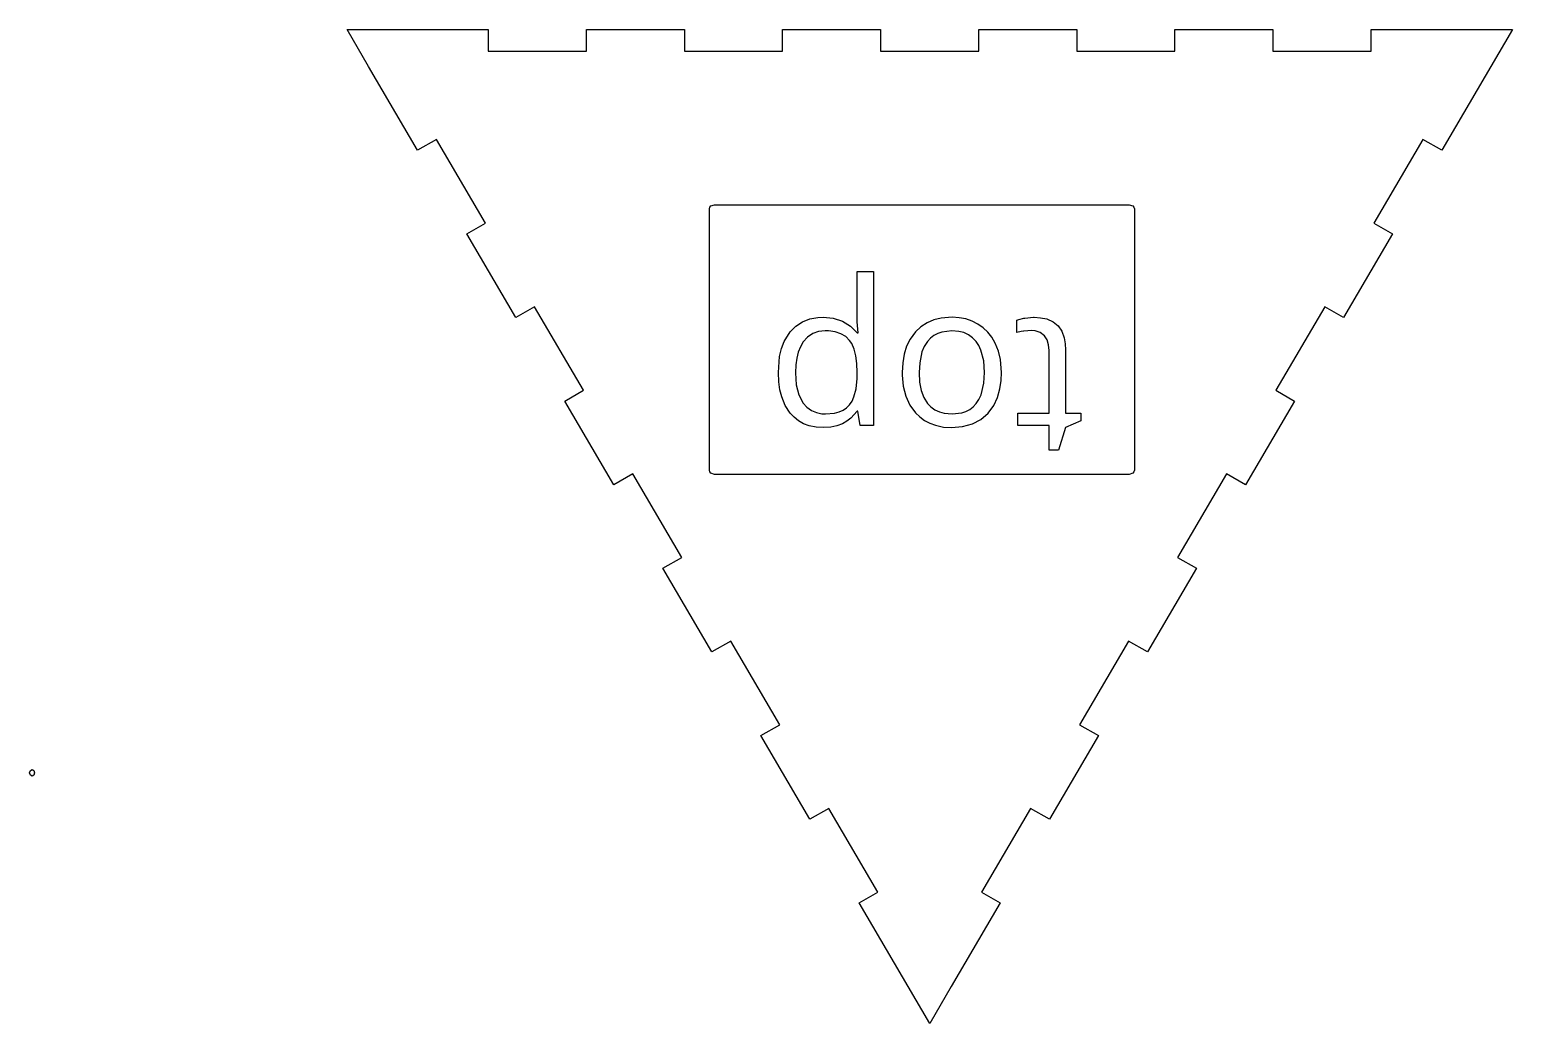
# Model space of a CAD drawing. Extents: x -66 to 248, y 0 to 211.
import ezdxf

# ---------------------------------------------------------------- set-up
doc = ezdxf.new("R2010")
doc.units = 0

msp = doc.modelspace()

# ---------------------------------------------------------------- linework, layer by layer
at = {"layer": 'Layer 1'}
for p, q in [((5.446804, 202.920987), (0.870614, 210.728541)), ((0.870614, 210.728541), (30.802869, 210.728541)), ((30.802869, 210.728541), (30.802869, 206.180451)), ((51.582744, 206.180451), (51.582744, 210.728541)), ((51.582744, 210.728541), (72.362619, 210.728541)), ((72.362619, 210.728541), (72.362619, 206.180451)), ((93.142494, 206.180451), (93.142494, 210.728541)), ((93.142494, 210.728541), (113.92237, 210.728541)), ((113.92237, 210.728541), (113.92237, 206.180451)), ((134.702245, 206.180451), (134.702245, 210.728541)), ((134.702245, 210.728541), (155.48212, 210.728541)), ((155.48212, 210.728541), (155.48212, 206.180451)), ((176.261995, 206.180451), (176.261995, 210.728541)), ((176.261995, 210.728541), (197.041869, 210.728541)), ((197.041869, 210.728541), (197.041869, 206.180451)), ((217.821744, 206.180451), (217.821744, 210.728541)), ((217.821744, 210.728541), (238.601619, 210.728541)), ((247.754, 210.728541), (232.787872, 185.19708)), ((238.601619, 210.728541), (247.754, 210.728541)), ((30.802869, 206.180451), (51.582744, 206.180451)), ((72.362619, 206.180451), (93.142494, 206.180451)), ((113.92237, 206.180451), (134.702245, 206.180451)), ((155.48212, 206.180451), (176.261995, 206.180451)), ((197.041869, 206.180451), (217.821744, 206.180451)), ((15.836742, 185.19708), (5.446804, 202.920987)), ((19.835713, 187.471125), (15.836742, 185.19708)), ((30.225651, 169.747218), (19.835713, 187.471125)), ((228.788901, 187.471125), (218.398963, 169.747218)), ((232.787872, 185.19708), (228.788901, 187.471125)), ((77.659164, 172.732798), (77.740415, 173.07745)), ((77.740415, 173.07745), (77.971798, 173.369632)), ((77.971798, 173.369632), (78.726563, 173.633418)), ((78.726563, 173.633418), (166.605795, 173.633418)), ((78.726563, 173.633418), (78.726563, 173.633418)), ((166.605795, 173.633418), (167.36056, 173.369632)), ((167.36056, 173.369632), (167.591943, 173.07745)), ((167.591943, 173.07745), (167.673194, 172.732798)), ((26.226679, 167.473173), (30.225651, 169.747218)), ((77.659164, 117.348651), (77.659164, 172.732798)), ((167.673194, 172.732798), (167.673194, 117.348651)), ((218.398963, 169.747218), (222.397935, 167.473173)), ((36.616617, 149.74775), (26.226679, 167.473173)), ((222.397935, 167.473173), (212.007997, 149.74775)), ((108.944435, 150.199527), (108.944435, 159.474599)), ((108.944435, 159.474599), (112.410826, 159.474599)), ((112.410826, 159.474599), (112.410826, 126.817797)), ((40.615588, 152.021795), (36.616617, 149.74775)), ((51.005526, 134.297889), (40.615588, 152.021795)), ((208.009026, 152.021795), (197.619088, 134.297889)), ((212.007997, 149.74775), (208.009026, 152.021795)), ((94.778717, 146.69295), (95.971487, 147.886701)), ((95.971487, 147.886701), (97.37285, 148.80451)), ((97.37285, 148.80451), (98.934817, 149.421523)), ((98.934817, 149.421523), (100.609396, 149.712882)), ((100.609396, 149.712882), (101.762294, 149.767459)), ((101.762294, 149.767459), (103.899543, 149.564311)), ((103.899543, 149.564311), (105.844385, 148.954867)), ((105.844385, 148.954867), (107.562788, 147.908327)), ((107.562788, 147.908327), (108.944435, 146.456449)), ((108.979838, 148.844197), (108.944435, 150.199527)), ((109.195333, 146.456449), (108.979838, 148.844197)), ((122.459864, 147.736499), (121.306152, 146.673242)), ((123.770707, 148.585295), (122.459864, 147.736499)), ((125.20843, 149.203485), (123.770707, 148.585295)), ((126.742783, 149.574923), (125.20843, 149.203485)), ((129.093217, 149.767459), (126.742783, 149.574923)), ((130.584847, 149.678771), (129.093217, 149.767459)), ((131.990471, 149.412708), (130.584847, 149.678771)), ((133.310089, 148.969269), (131.990471, 149.412708)), ((134.543702, 148.348455), (133.310089, 148.969269)), ((135.665719, 147.561825), (134.543702, 148.348455)), ((142.811013, 149.150435), (143.215836, 149.308102)), ((142.811013, 146.538315), (142.811013, 149.150435)), ((143.215836, 149.308102), (144.264065, 149.558247)), ((144.264065, 149.558247), (144.471864, 149.593115)), ((144.471864, 149.593115), (146.326661, 149.767459)), ((146.326661, 149.767459), (146.445183, 149.767459)), ((146.445183, 149.767459), (147.792347, 149.689033)), ((147.792347, 149.689033), (149.112703, 149.414224)), ((149.112703, 149.414224), (150.443577, 148.828089)), ((150.443577, 148.828089), (151.503928, 147.961109)), ((151.503928, 147.961109), (152.293756, 146.813285)), ((92.932772, 143.140134), (93.514993, 144.66905)), ((93.514993, 144.66905), (94.778717, 146.69295)), ((97.533975, 144.544735), (96.936072, 143.541976)), ((98.454639, 145.579426), (97.533975, 144.544735)), ((99.535769, 146.318491), (98.454639, 145.579426)), ((100.777367, 146.761929), (99.535769, 146.318491)), ((102.179431, 146.909742), (100.777367, 146.761929)), ((102.893643, 146.887002), (102.179431, 146.909742)), ((104.296958, 146.689444), (102.893643, 146.887002)), ((105.505366, 146.286275), (104.296958, 146.689444)), ((106.518866, 145.677494), (105.505366, 146.286275)), ((107.337458, 144.863102), (106.518866, 145.677494)), ((107.78538, 144.185436), (107.337458, 144.863102)), ((108.944435, 146.456449), (109.195333, 146.456449)), ((108.944435, 146.456449), (108.944435, 146.456449)), ((120.154793, 145.114763), (119.424803, 143.62081)), ((121.306152, 146.673242), (120.154793, 145.114763)), ((121.306152, 146.673242), (121.306152, 146.673242)), ((123.842836, 144.656922), (123.166432, 143.59468)), ((124.468461, 145.338086), (123.842836, 144.656922)), ((125.194873, 145.904147), (124.468461, 145.338086)), ((126.006041, 146.344612), (125.194873, 145.904147)), ((126.885933, 146.648985), (126.006041, 146.344612)), ((129.010098, 146.909742), (126.885933, 146.648985)), ((130.467768, 146.793008), (129.010098, 146.909742)), ((131.539762, 146.532623), (130.467768, 146.793008)), ((132.531628, 146.077973), (131.539762, 146.532623)), ((133.416653, 145.444546), (132.531628, 146.077973)), ((134.168125, 144.647825), (133.416653, 145.444546)), ((134.721485, 143.804155), (134.168125, 144.647825)), ((136.652089, 146.620939), (135.665719, 147.561825)), ((137.502814, 145.525796), (136.652089, 146.620939)), ((138.217891, 144.276398), (137.502814, 145.525796)), ((142.811014, 146.538315), (142.811013, 146.538315)), ((143.668376, 146.732367), (142.811014, 146.538315)), ((144.168632, 146.817264), (143.668376, 146.732367)), ((144.27638, 146.832425), (144.168632, 146.817264)), ((145.943387, 146.950675), (144.27638, 146.832425)), ((146.657599, 146.897614), (145.943387, 146.950675)), ((147.741928, 146.554292), (146.657599, 146.897614)), ((148.637075, 145.860649), (147.741928, 146.554292)), ((149.190435, 145.010157), (148.637075, 145.860649)), ((149.517526, 143.941355), (149.190435, 145.010157)), ((152.293756, 146.813285), (152.81306, 145.384616)), ((152.81306, 145.384616), (153.02347, 144.139478)), ((92.262043, 138.066739), (92.531412, 141.433842)), ((92.531412, 141.433842), (92.932772, 143.140134)), ((96.469199, 142.399932), (96.133353, 141.118602)), ((96.936072, 143.541976), (96.469199, 142.399932)), ((108.292466, 143.021315), (107.78538, 144.185436)), ((108.654671, 141.613491), (108.292466, 143.021315)), ((108.871994, 139.961966), (108.654671, 141.613491)), ((118.903382, 141.948155), (118.59053, 140.096798)), ((119.424803, 143.62081), (118.903382, 141.948155)), ((122.68378, 142.434422), (122.194299, 140.154313)), ((123.166432, 143.59468), (122.68378, 142.434422)), ((135.170176, 142.837686), (134.721485, 143.804155)), ((135.753552, 140.536352), (135.170176, 142.837686)), ((138.882033, 142.592242), (138.217891, 144.276398)), ((139.295366, 140.831978), (138.882033, 142.592242)), ((149.619116, 142.734596), (149.517526, 143.941355)), ((149.619116, 129.470849), (149.619116, 142.734596)), ((153.02347, 144.139478), (153.083968, 142.878618)), ((153.083968, 142.878618), (153.083968, 129.470849)), ((95.928537, 139.697988), (95.853114, 138.025806)), ((96.133353, 141.118602), (95.928537, 139.697988)), ((108.944435, 138.066739), (108.871994, 139.961966)), ((118.59053, 140.096798), (118.486246, 138.066739)), ((122.194299, 140.154313), (122.078855, 138.066739)), ((135.92133, 138.066739), (135.753552, 140.536352)), ((139.512401, 138.066739), (139.295366, 140.831978)), ((92.345163, 136.127737), (92.262043, 138.066739)), ((92.57759, 134.431678), (92.345163, 136.127737)), ((95.853114, 138.025806), (96.033976, 135.470538)), ((96.033976, 135.470538), (96.576561, 133.338242)), ((108.726631, 134.645439), (108.93366, 136.782662)), ((108.93366, 136.782662), (108.944435, 137.305692)), ((108.944435, 137.305692), (108.944435, 138.066739)), ((108.944435, 137.305692), (108.944435, 137.305692)), ((118.486246, 138.066739), (118.493942, 137.524001)), ((118.493942, 137.524001), (118.721655, 135.155962)), ((118.721655, 135.155962), (119.2678, 133.038068)), ((122.078855, 138.066739), (122.189104, 136.046914)), ((122.189104, 136.046914), (122.51985, 134.285381)), ((135.211736, 133.369699), (135.785876, 135.792694)), ((135.785876, 135.792694), (135.92133, 138.066739)), ((135.92133, 138.066739), (135.92133, 138.066739)), ((139.196854, 134.638995), (139.439299, 136.345306)), ((139.439299, 136.345306), (139.512401, 138.066739)), ((47.006554, 132.023844), (51.005526, 134.297889)), ((57.396492, 114.299937), (47.006554, 132.023844)), ((92.960863, 132.884949), (92.57759, 134.431678)), ((93.684653, 131.095407), (92.960863, 132.884949)), ((96.576561, 133.338242), (97.533975, 131.556906)), ((107.337458, 131.218832), (107.870708, 132.014513)), ((107.870708, 132.014513), (108.265626, 132.884949)), ((108.265626, 132.884949), (108.726631, 134.645439)), ((119.2678, 133.038068), (120.132377, 131.170319)), ((122.51985, 134.285381), (123.071094, 132.782143)), ((123.071094, 132.782143), (123.842836, 131.537198)), ((134.188135, 131.506877), (134.756118, 132.368267)), ((134.756118, 132.368267), (135.211736, 133.369699)), ((137.89157, 131.086937), (138.670431, 132.752675)), ((138.670431, 132.752675), (139.196854, 134.638995)), ((201.61806, 132.023844), (191.228122, 114.299937)), ((197.619088, 134.297889), (201.61806, 132.023844)), ((94.735618, 129.470849), (93.684653, 131.095407)), ((95.571474, 128.574272), (94.735618, 129.470849)), ((97.533975, 131.556906), (98.316033, 130.692637)), ((98.316033, 130.692637), (99.257981, 130.022437)), ((99.257981, 130.022437), (100.323815, 129.5665)), ((100.323815, 129.5665), (101.477533, 129.345019)), ((101.477533, 129.345019), (102.26409, 129.305602)), ((102.26409, 129.305602), (104.129661, 129.466301)), ((104.129661, 129.466301), (105.108239, 129.720236)), ((105.108239, 129.720236), (105.965986, 130.093937)), ((105.965986, 130.093937), (106.707884, 130.589962)), ((106.707884, 130.589962), (107.337458, 131.218832)), ((108.944435, 129.902918), (107.596052, 128.392952)), ((109.112213, 129.902918), (108.944435, 129.902918)), ((109.592459, 126.817797), (109.112213, 129.902918)), ((120.132377, 131.170319), (121.315387, 129.552715)), ((121.315387, 129.552715), (122.217281, 128.669571)), ((123.842836, 131.537198), (124.568801, 130.777995)), ((124.568801, 130.777995), (125.41716, 130.168616)), ((125.41716, 130.168616), (126.364579, 129.722772)), ((126.364579, 129.722772), (127.387728, 129.454173)), ((127.387728, 129.454173), (129.051658, 129.305602)), ((129.051658, 129.305602), (131.105017, 129.542103)), ((131.105017, 129.542103), (131.995393, 129.832952)), ((131.995393, 129.832952), (132.817333, 130.264563)), ((132.817333, 130.264563), (133.553894, 130.826137)), ((133.553894, 130.826137), (134.188135, 131.506877)), ((135.179797, 128.135511), (136.714044, 129.479945)), ((136.714044, 129.479945), (137.89157, 131.086937)), ((142.978792, 126.817797), (142.978792, 129.470849)), ((142.978792, 129.470849), (149.619116, 129.470849)), ((153.083968, 129.470849), (156.362571, 129.470849)), ((156.362571, 129.470849), (156.362571, 127.824441)), ((96.533566, 127.82209), (95.571474, 128.574272)), ((97.602969, 127.226855), (96.533566, 127.82209)), ((98.760757, 126.80112), (97.602969, 127.226855)), ((100.247194, 126.498169), (98.760757, 126.80112)), ((101.762295, 126.406953), (100.247194, 126.498169)), ((103.346183, 126.513075), (101.762295, 126.406953)), ((104.617162, 126.778915), (103.346183, 126.513075)), ((105.833611, 127.228641), (104.617162, 126.778915)), ((106.758536, 127.746621), (105.833611, 127.228641)), ((107.596052, 128.392952), (106.758536, 127.746621)), ((112.410826, 126.817797), (109.592459, 126.817797)), ((122.217281, 128.669571), (123.230515, 127.922588)), ((123.230515, 127.922588), (124.339417, 127.321721)), ((124.339417, 127.321721), (125.528314, 126.876922)), ((125.528314, 126.876922), (127.219875, 126.516495)), ((127.219875, 126.516495), (128.946989, 126.406953)), ((128.946989, 126.406953), (131.296269, 126.599015)), ((131.296269, 126.599015), (133.373872, 127.175201)), ((133.373872, 127.175201), (135.179797, 128.135511)), ((149.619116, 126.817797), (142.978792, 126.817797)), ((149.619116, 121.593557), (149.619116, 126.817797)), ((153.083968, 126.406953), (151.62322, 121.593557)), ((156.362571, 127.824441), (153.083968, 126.406953)), ((151.62322, 121.593557), (149.619116, 121.593557)), ((61.395463, 116.573982), (57.396492, 114.299937)), ((71.785401, 98.848559), (61.395463, 116.573982)), ((77.740415, 117.003999), (77.659164, 117.348651)), ((77.971798, 116.711817), (77.740415, 117.003999)), ((78.726563, 116.448031), (77.971798, 116.711817)), ((166.605795, 116.448031), (78.726563, 116.448031)), ((167.36056, 116.711817), (166.605795, 116.448031)), ((167.591943, 117.003999), (167.36056, 116.711817)), ((167.673194, 117.348651), (167.591943, 117.003999)), ((187.229151, 116.573982), (176.839213, 98.848559)), ((191.228122, 114.299937), (187.229151, 116.573982)), ((67.786429, 96.574514), (71.785401, 98.848559)), ((176.839213, 98.848559), (180.838185, 96.574514)), ((78.176367, 78.850607), (67.786429, 96.574514)), ((180.838185, 96.574514), (170.448247, 78.850607)), ((82.175338, 81.124652), (78.176367, 78.850607)), ((92.565276, 63.400746), (82.175338, 81.124652)), ((166.449276, 81.124652), (156.059338, 63.400746)), ((170.448247, 78.850607), (166.449276, 81.124652)), ((88.566304, 61.126701), (92.565276, 63.400746)), ((156.059338, 63.400746), (160.05831, 61.126701)), ((98.956242, 43.401278), (88.566304, 61.126701)), ((160.05831, 61.126701), (149.668372, 43.401278)), ((-66.363289, 53.261708), (-66.208204, 53.76092)), ((-66.208204, 53.76092), (-65.833795, 53.9677)), ((-65.833795, 53.9677), (-65.833795, 53.9677)), ((-65.833795, 53.9677), (-65.459386, 53.76092)), ((-65.833795, 53.9677), (-65.833795, 53.9677)), ((-65.459386, 53.76092), (-65.3043, 53.261708)), ((-66.208204, 52.762496), (-66.363289, 53.261708)), ((-66.363289, 53.261708), (-66.363289, 53.261708)), ((-65.833795, 52.555715), (-66.208204, 52.762496)), ((-65.459386, 52.762496), (-65.833795, 52.555715)), ((-65.833795, 52.555715), (-65.833795, 52.555715)), ((-65.3043, 53.261708), (-65.459386, 52.762496)), ((-65.3043, 53.261708), (-65.3043, 53.261708)), ((102.955213, 45.675323), (98.956242, 43.401278)), ((113.345151, 27.951416), (102.955213, 45.675323)), ((145.669401, 45.675323), (135.279463, 27.951416)), ((149.668372, 43.401278), (145.669401, 45.675323)), ((109.346179, 25.677371), (113.345151, 27.951416)), ((124.312307, 0.14591), (109.346179, 25.677371)), ((139.278435, 25.677371), (128.888497, 7.953464)), ((135.279463, 27.951416), (139.278435, 25.677371)), ((128.888497, 7.953464), (124.312307, 0.14591))]:
    msp.add_line(p, q, dxfattribs=at)

doc.saveas('drawing.dxf')
